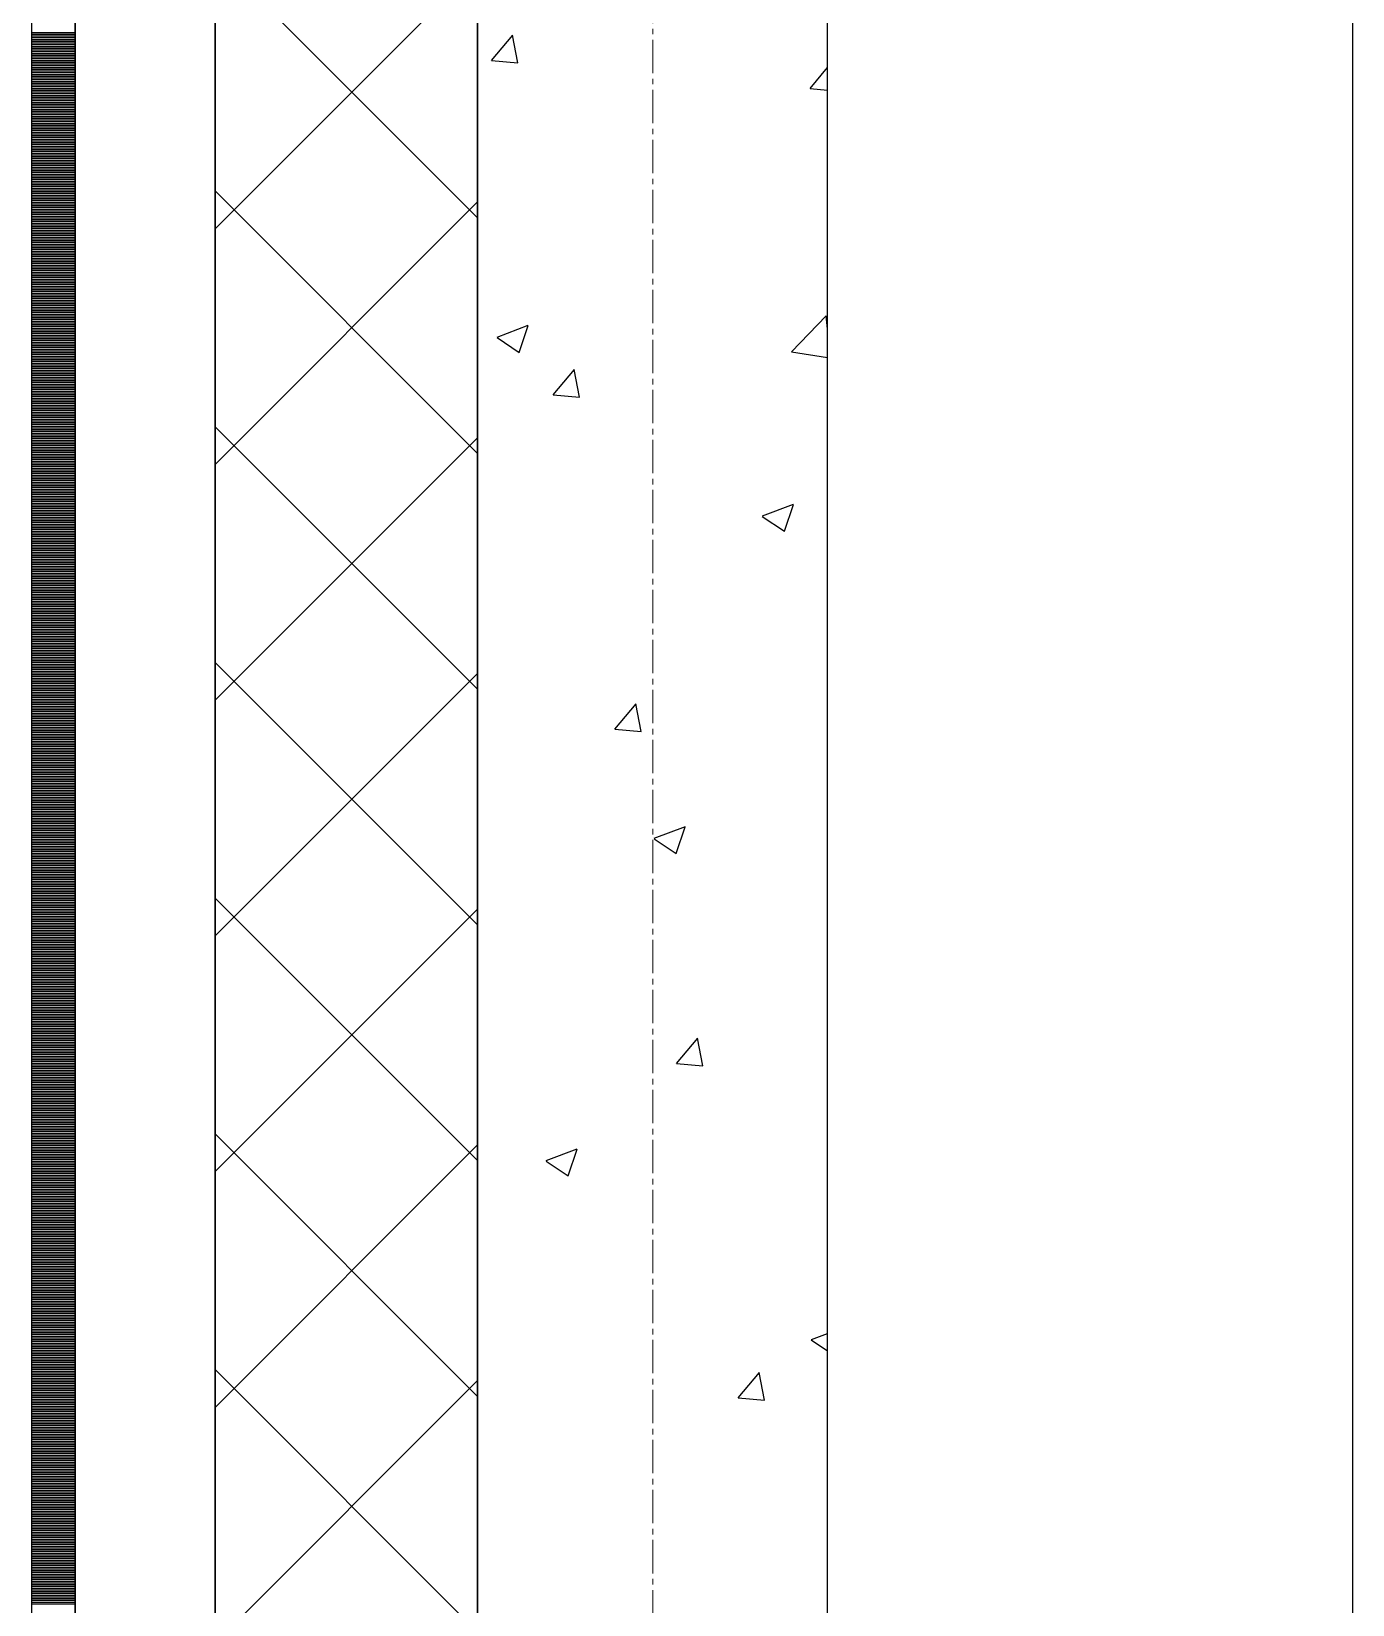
# Model space of a CAD drawing. Header units: millimetres. Extents: x -231292 to 573618, y -153144 to 564035.
# Drawn here: x 8548 to 9303, y 249659 to 250558 of the extents above; entities that cross this region are included whole.
import ezdxf

# ---------------------------------------------------------------- set-up
doc = ezdxf.new("R2010")
doc.units = ezdxf.units.MM
doc.linetypes.add('CENTER2', pattern=[28.575, 19.05, -3.175, 3.175, -3.175])
doc.layers.get('0').update_dxf_attribs({"color": 250})
for name, color, linetype, lineweight in [('АР_Стены ПЕНОблок', 250, 'Continuous', 20), ('АР_Тонкая', 250, 'Continuous', 5), ('АР_Утеплитель', 250, 'Continuous', 0), ('АР_Штриховка', 250, 'Continuous', 0), ('РД_Оси_100', 250, 'Continuous', 0)]:
    doc.layers.add(name, color=color, linetype=linetype, lineweight=lineweight)
doc.layers.add('КР_Балки-0.5', color=60, linetype='Continuous', lineweight=50, plot=False)

# ---------------------------------------------------------------- blocks, each defined once
blk = doc.blocks.new('оси_рен')
at = {"layer": 'РД_Оси_100', "color": 251, "linetype": 'CENTER2', "true_color": 0x636466}
blk.add_line((1195652.916, 135558.25), (1195652.916, 223268.25), dxfattribs=at)

msp = doc.modelspace()

# ---------------------------------------------------------------- linework, layer by layer
at = {"layer": 'АР_Стены ПЕНОблок', "color": 18, "linetype": 'Continuous', "lineweight": 25, "true_color": 0x000000}
for p, q in [((8803.243, 263866.253), (8803.243, 187666.253)), ((9003.243, 187666.253), (9003.243, 263866.253))]:
    msp.add_line(p, q, dxfattribs=at)
at = {"layer": 'АР_Тонкая', "color": 18, "linetype": 'Continuous', "lineweight": 25, "true_color": 0x000000}
for p, q in [((8548.243, 263866.253), (8548.243, 187666.253)), ((8573.243, 263866.253), (8573.243, 187666.253)), ((8573.243, 187666.253), (8573.243, 263866.253)), ((8653.243, 187666.253), (8653.243, 263866.253))]:
    msp.add_line(p, q, dxfattribs=at)
at = {"layer": 'АР_Утеплитель', "color": 18, "linetype": 'Continuous', "lineweight": 25, "true_color": 0x000000}
for p, q in [((8653.243, 263866.253), (8653.243, 187666.253)), ((8803.243, 187666.253), (8803.243, 263866.253))]:
    msp.add_line(p, q, dxfattribs=at)
at = {"layer": 'АР_Штриховка', "color": 18, "linetype": 'Continuous', "lineweight": 25, "true_color": 0x000000}
for p, q in [((8803.243, 250451.055), (8653.243, 250601.055)), ((8653.243, 250444.768), (8803.243, 250594.768)), ((8548.243, 250557.002), (8573.243, 250557.002)), ((8548.243, 250556.002), (8573.243, 250556.002)), ((8548.243, 250555.002), (8573.243, 250555.002)), ((8548.243, 250554.002), (8573.243, 250554.002)), ((8548.243, 250553.002), (8573.243, 250553.002)), ((8548.243, 250552.002), (8573.243, 250552.002)), ((8811.077, 250540.873), (8823.322, 250555.466)), ((8826.156, 250539.515), (8823.219, 250555.437)), ((8548.243, 250551.002), (8573.243, 250551.002)), ((8548.243, 250550.002), (8573.243, 250550.002)), ((8548.243, 250549.002), (8573.243, 250549.002)), ((8548.243, 250548.002), (8573.243, 250548.002)), ((8548.243, 250547.002), (8573.243, 250547.002)), ((8548.243, 250546.002), (8573.243, 250546.002)), ((8548.243, 250545.002), (8573.243, 250545.002)), ((8548.243, 250544.002), (8573.243, 250544.002)), ((8548.243, 250543.002), (8573.243, 250543.002)), ((8548.243, 250542.002), (8573.243, 250542.002)), ((8548.243, 250541.002), (8573.243, 250541.002)), ((8548.243, 250540.002), (8573.243, 250540.002)), ((8548.243, 250539.002), (8573.243, 250539.002)), ((8548.243, 250538.002), (8573.243, 250538.002)), ((8548.243, 250537.002), (8573.243, 250537.002)), ((8548.243, 250536.002), (8573.243, 250536.002)), ((8548.243, 250535.002), (8573.243, 250535.002)), ((8548.243, 250534.002), (8573.243, 250534.002)), ((8811.076, 250540.863), (8826.258, 250539.534)), ((8993.262, 250524.934), (9003.243, 250536.829)), ((8548.243, 250533.002), (8573.243, 250533.002)), ((8548.243, 250532.002), (8573.243, 250532.002)), ((8548.243, 250531.002), (8573.243, 250531.002)), ((8548.243, 250530.002), (8573.243, 250530.002)), ((8548.243, 250529.002), (8573.243, 250529.002)), ((8548.243, 250528.002), (8573.243, 250528.002)), ((8548.243, 250527.002), (8573.243, 250527.002)), ((8548.243, 250526.002), (8573.243, 250526.002)), ((8548.243, 250525.002), (8573.243, 250525.002)), ((8993.261, 250524.923), (9003.243, 250524.05)), ((8548.243, 250524.002), (8573.243, 250524.002)), ((8548.243, 250523.002), (8573.243, 250523.002)), ((8548.243, 250522.002), (8573.243, 250522.002)), ((8548.243, 250521.002), (8573.243, 250521.002)), ((8548.243, 250520.002), (8573.243, 250520.002)), ((8548.243, 250519.002), (8573.243, 250519.002)), ((8548.243, 250518.002), (8573.243, 250518.002)), ((8548.243, 250517.002), (8573.243, 250517.002)), ((8548.243, 250516.002), (8573.243, 250516.002)), ((8548.243, 250515.002), (8573.243, 250515.002)), ((8548.243, 250514.002), (8573.243, 250514.002)), ((8548.243, 250513.002), (8573.243, 250513.002)), ((8548.243, 250512.002), (8573.243, 250512.002)), ((8548.243, 250511.002), (8573.243, 250511.002)), ((8548.243, 250510.002), (8573.243, 250510.002)), ((8548.243, 250509.002), (8573.243, 250509.002)), ((8548.243, 250508.002), (8573.243, 250508.002)), ((8548.243, 250507.002), (8573.243, 250507.002)), ((8548.243, 250506.002), (8573.243, 250506.002)), ((8548.243, 250505.002), (8573.243, 250505.002)), ((8548.243, 250504.002), (8573.243, 250504.002)), ((8548.243, 250503.002), (8573.243, 250503.002)), ((8548.243, 250502.002), (8573.243, 250502.002)), ((8548.243, 250501.002), (8573.243, 250501.002)), ((8548.243, 250500.002), (8573.243, 250500.002)), ((8548.243, 250499.002), (8573.243, 250499.002)), ((8548.243, 250498.002), (8573.243, 250498.002)), ((8548.243, 250497.002), (8573.243, 250497.002)), ((8548.243, 250496.002), (8573.243, 250496.002)), ((8548.243, 250495.002), (8573.243, 250495.002)), ((8548.243, 250494.002), (8573.243, 250494.002)), ((8548.243, 250493.002), (8573.243, 250493.002)), ((8548.243, 250492.002), (8573.243, 250492.002)), ((8548.243, 250491.002), (8573.243, 250491.002)), ((8548.243, 250490.002), (8573.243, 250490.002)), ((8548.243, 250489.002), (8573.243, 250489.002)), ((8548.243, 250488.002), (8573.243, 250488.002)), ((8548.243, 250487.002), (8573.243, 250487.002)), ((8548.243, 250486.002), (8573.243, 250486.002)), ((8548.243, 250485.002), (8573.243, 250485.002)), ((8548.243, 250484.002), (8573.243, 250484.002)), ((8548.243, 250483.002), (8573.243, 250483.002)), ((8548.243, 250482.002), (8573.243, 250482.002)), ((8548.243, 250481.002), (8573.243, 250481.002)), ((8548.243, 250480.002), (8573.243, 250480.002)), ((8548.243, 250479.002), (8573.243, 250479.002)), ((8548.243, 250478.002), (8573.243, 250478.002)), ((8548.243, 250477.002), (8573.243, 250477.002)), ((8548.243, 250476.002), (8573.243, 250476.002)), ((8548.243, 250475.002), (8573.243, 250475.002)), ((8548.243, 250474.002), (8573.243, 250474.002)), ((8548.243, 250473.002), (8573.243, 250473.002)), ((8548.243, 250472.002), (8573.243, 250472.002)), ((8548.243, 250471.002), (8573.243, 250471.002)), ((8548.243, 250470.002), (8573.243, 250470.002)), ((8548.243, 250469.002), (8573.243, 250469.002)), ((8548.243, 250468.002), (8573.243, 250468.002)), ((8548.243, 250467.002), (8573.243, 250467.002)), ((8548.243, 250466.002), (8573.243, 250466.002)), ((8548.243, 250465.002), (8573.243, 250465.002)), ((8548.243, 250464.002), (8573.243, 250464.002)), ((8548.243, 250463.002), (8573.243, 250463.002)), ((8548.243, 250462.002), (8573.243, 250462.002)), ((8803.243, 250316.351), (8653.243, 250466.351)), ((8548.243, 250461.002), (8573.243, 250461.002)), ((8548.243, 250460.002), (8573.243, 250460.002)), ((8548.243, 250459.002), (8573.243, 250459.002)), ((8548.243, 250458.002), (8573.243, 250458.002)), ((8548.243, 250457.002), (8573.243, 250457.002)), ((8548.243, 250456.002), (8573.243, 250456.002)), ((8548.243, 250455.002), (8573.243, 250455.002)), ((8548.243, 250454.002), (8573.243, 250454.002)), ((8548.243, 250453.002), (8573.243, 250453.002)), ((8653.243, 250310.064), (8803.243, 250460.064)), ((8548.243, 250452.002), (8573.243, 250452.002)), ((8548.243, 250451.002), (8573.243, 250451.002)), ((8548.243, 250450.002), (8573.243, 250450.002)), ((8548.243, 250449.002), (8573.243, 250449.002)), ((8548.243, 250448.002), (8573.243, 250448.002)), ((8548.243, 250447.002), (8573.243, 250447.002)), ((8548.243, 250446.002), (8573.243, 250446.002)), ((8548.243, 250445.002), (8573.243, 250445.002)), ((8548.243, 250444.002), (8573.243, 250444.002)), ((8548.243, 250443.002), (8573.243, 250443.002)), ((8548.243, 250442.002), (8573.243, 250442.002)), ((8548.243, 250441.002), (8573.243, 250441.002)), ((8548.243, 250440.002), (8573.243, 250440.002)), ((8548.243, 250439.002), (8573.243, 250439.002)), ((8548.243, 250438.002), (8573.243, 250438.002)), ((8548.243, 250437.002), (8573.243, 250437.002)), ((8548.243, 250436.002), (8573.243, 250436.002)), ((8548.243, 250435.002), (8573.243, 250435.002)), ((8548.243, 250434.002), (8573.243, 250434.002)), ((8548.243, 250433.002), (8573.243, 250433.002)), ((8548.243, 250432.002), (8573.243, 250432.002)), ((8548.243, 250431.002), (8573.243, 250431.002)), ((8548.243, 250430.002), (8573.243, 250430.002)), ((8548.243, 250429.002), (8573.243, 250429.002)), ((8548.243, 250428.002), (8573.243, 250428.002)), ((8548.243, 250427.002), (8573.243, 250427.002)), ((8548.243, 250426.002), (8573.243, 250426.002)), ((8548.243, 250425.002), (8573.243, 250425.002)), ((8548.243, 250424.002), (8573.243, 250424.002)), ((8548.243, 250423.002), (8573.243, 250423.002)), ((8548.243, 250422.002), (8573.243, 250422.002)), ((8548.243, 250421.002), (8573.243, 250421.002)), ((8548.243, 250420.002), (8573.243, 250420.002)), ((8548.243, 250419.002), (8573.243, 250419.002)), ((8548.243, 250418.002), (8573.243, 250418.002)), ((8548.243, 250417.002), (8573.243, 250417.002)), ((8548.243, 250416.002), (8573.243, 250416.002)), ((8548.243, 250415.002), (8573.243, 250415.002)), ((8548.243, 250414.002), (8573.243, 250414.002)), ((8548.243, 250413.002), (8573.243, 250413.002)), ((8548.243, 250412.002), (8573.243, 250412.002)), ((8548.243, 250411.002), (8573.243, 250411.002)), ((8548.243, 250410.002), (8573.243, 250410.002)), ((8548.243, 250409.002), (8573.243, 250409.002)), ((8548.243, 250408.002), (8573.243, 250408.002)), ((8548.243, 250407.002), (8573.243, 250407.002)), ((8548.243, 250406.002), (8573.243, 250406.002)), ((8548.243, 250405.002), (8573.243, 250405.002)), ((8548.243, 250404.002), (8573.243, 250404.002)), ((8548.243, 250403.002), (8573.243, 250403.002)), ((8548.243, 250402.002), (8573.243, 250402.002)), ((8548.243, 250401.002), (8573.243, 250401.002)), ((8548.243, 250400.002), (8573.243, 250400.002)), ((8548.243, 250399.002), (8573.243, 250399.002)), ((8548.243, 250398.002), (8573.243, 250398.002)), ((8548.243, 250397.002), (8573.243, 250397.002)), ((8548.243, 250396.002), (8573.243, 250396.002)), ((8548.243, 250395.002), (8573.243, 250395.002)), ((8548.243, 250394.002), (8573.243, 250394.002)), ((8548.243, 250393.002), (8573.243, 250393.002)), ((8548.243, 250392.002), (8573.243, 250392.002)), ((8548.243, 250391.002), (8573.243, 250391.002)), ((8548.243, 250390.002), (8573.243, 250390.002)), ((8982.597, 250374.401), (9002.381, 250395.02)), ((9003.243, 250387.537), (9002.373, 250395.019)), ((8548.243, 250389.002), (8573.243, 250389.002)), ((8548.243, 250388.002), (8573.243, 250388.002)), ((8548.243, 250387.002), (8573.243, 250387.002)), ((8548.243, 250386.002), (8573.243, 250386.002)), ((8548.243, 250385.002), (8573.243, 250385.002)), ((8548.243, 250384.002), (8573.243, 250384.002)), ((8548.243, 250383.002), (8573.243, 250383.002)), ((8548.243, 250382.002), (8573.243, 250382.002)), ((8548.243, 250381.002), (8573.243, 250381.002)), ((8814.305, 250382.661), (8826.939, 250374.139)), ((8814.403, 250382.878), (8832.188, 250389.705)), ((8826.95, 250374.136), (8832.1, 250389.485)), ((8548.243, 250380.002), (8573.243, 250380.002)), ((8548.243, 250379.002), (8573.243, 250379.002)), ((8548.243, 250378.002), (8573.243, 250378.002)), ((8548.243, 250377.002), (8573.243, 250377.002)), ((8548.243, 250376.002), (8573.243, 250376.002)), ((8548.243, 250375.002), (8573.243, 250375.002)), ((8548.243, 250374.002), (8573.243, 250374.002)), ((8548.243, 250373.002), (8573.243, 250373.002)), ((8548.243, 250372.002), (8573.243, 250372.002)), ((8982.591, 250374.413), (9003.243, 250371.21)), ((8548.243, 250371.002), (8573.243, 250371.002)), ((8548.243, 250370.002), (8573.243, 250370.002)), ((8548.243, 250369.002), (8573.243, 250369.002)), ((8548.243, 250368.002), (8573.243, 250368.002)), ((8548.243, 250367.002), (8573.243, 250367.002)), ((8548.243, 250366.002), (8573.243, 250366.002)), ((8548.243, 250365.002), (8573.243, 250365.002)), ((8548.243, 250364.002), (8573.243, 250364.002)), ((8846.32, 250349.816), (8858.566, 250364.409)), ((8861.398, 250348.458), (8858.462, 250364.38)), ((8548.243, 250363.002), (8573.243, 250363.002)), ((8548.243, 250362.002), (8573.243, 250362.002)), ((8548.243, 250361.002), (8573.243, 250361.002)), ((8548.243, 250360.002), (8573.243, 250360.002)), ((8548.243, 250359.002), (8573.243, 250359.002)), ((8548.243, 250358.002), (8573.243, 250358.002)), ((8548.243, 250357.002), (8573.243, 250357.002)), ((8548.243, 250356.002), (8573.243, 250356.002)), ((8548.243, 250355.002), (8573.243, 250355.002)), ((8548.243, 250354.002), (8573.243, 250354.002)), ((8548.243, 250353.002), (8573.243, 250353.002)), ((8548.243, 250352.002), (8573.243, 250352.002)), ((8548.243, 250351.002), (8573.243, 250351.002)), ((8548.243, 250350.002), (8573.243, 250350.002)), ((8548.243, 250349.002), (8573.243, 250349.002)), ((8548.243, 250348.002), (8573.243, 250348.002)), ((8548.243, 250347.002), (8573.243, 250347.002)), ((8548.243, 250346.002), (8573.243, 250346.002)), ((8846.32, 250349.806), (8861.502, 250348.477)), ((8548.243, 250345.002), (8573.243, 250345.002)), ((8548.243, 250344.002), (8573.243, 250344.002)), ((8548.243, 250343.002), (8573.243, 250343.002)), ((8548.243, 250342.002), (8573.243, 250342.002)), ((8548.243, 250341.002), (8573.243, 250341.002)), ((8548.243, 250340.002), (8573.243, 250340.002)), ((8548.243, 250339.002), (8573.243, 250339.002)), ((8548.243, 250338.002), (8573.243, 250338.002)), ((8548.243, 250337.002), (8573.243, 250337.002)), ((8548.243, 250336.002), (8573.243, 250336.002)), ((8548.243, 250335.002), (8573.243, 250335.002)), ((8548.243, 250334.002), (8573.243, 250334.002)), ((8548.243, 250333.002), (8573.243, 250333.002)), ((8548.243, 250332.002), (8573.243, 250332.002)), ((8548.243, 250331.002), (8573.243, 250331.002)), ((8548.243, 250330.002), (8573.243, 250330.002)), ((8548.243, 250329.002), (8573.243, 250329.002)), ((8548.243, 250328.002), (8573.243, 250328.002)), ((8803.243, 250181.647), (8653.243, 250331.647)), ((8548.243, 250327.002), (8573.243, 250327.002)), ((8548.243, 250326.002), (8573.243, 250326.002)), ((8548.243, 250325.002), (8573.243, 250325.002)), ((8548.243, 250324.002), (8573.243, 250324.002)), ((8548.243, 250323.002), (8573.243, 250323.002)), ((8548.243, 250322.002), (8573.243, 250322.002)), ((8548.243, 250321.002), (8573.243, 250321.002)), ((8548.243, 250320.002), (8573.243, 250320.002)), ((8548.243, 250319.002), (8573.243, 250319.002)), ((8653.243, 250175.36), (8803.243, 250325.36)), ((8548.243, 250318.002), (8573.243, 250318.002)), ((8548.243, 250317.002), (8573.243, 250317.002)), ((8548.243, 250316.002), (8573.243, 250316.002)), ((8548.243, 250315.002), (8573.243, 250315.002)), ((8548.243, 250314.002), (8573.243, 250314.002)), ((8548.243, 250313.002), (8573.243, 250313.002)), ((8548.243, 250312.002), (8573.243, 250312.002)), ((8548.243, 250311.002), (8573.243, 250311.002)), ((8548.243, 250310.002), (8573.243, 250310.002)), ((8548.243, 250309.002), (8573.243, 250309.002)), ((8548.243, 250308.002), (8573.243, 250308.002)), ((8548.243, 250307.002), (8573.243, 250307.002)), ((8548.243, 250306.002), (8573.243, 250306.002)), ((8548.243, 250305.002), (8573.243, 250305.002)), ((8548.243, 250304.002), (8573.243, 250304.002)), ((8548.243, 250303.002), (8573.243, 250303.002)), ((8548.243, 250302.002), (8573.243, 250302.002)), ((8548.243, 250301.002), (8573.243, 250301.002)), ((8548.243, 250300.002), (8573.243, 250300.002)), ((8548.243, 250299.002), (8573.243, 250299.002)), ((8548.243, 250298.002), (8573.243, 250298.002)), ((8548.243, 250297.002), (8573.243, 250297.002)), ((8548.243, 250296.002), (8573.243, 250296.002)), ((8548.243, 250295.002), (8573.243, 250295.002)), ((8548.243, 250294.002), (8573.243, 250294.002)), ((8548.243, 250293.002), (8573.243, 250293.002)), ((8548.243, 250292.002), (8573.243, 250292.002)), ((8548.243, 250291.002), (8573.243, 250291.002)), ((8548.243, 250290.002), (8573.243, 250290.002)), ((8548.243, 250289.002), (8573.243, 250289.002)), ((8548.243, 250288.002), (8573.243, 250288.002)), ((8548.243, 250287.002), (8573.243, 250287.002)), ((8548.243, 250286.002), (8573.243, 250286.002)), ((8548.243, 250285.002), (8573.243, 250285.002)), ((8548.243, 250284.002), (8573.243, 250284.002)), ((8548.243, 250283.002), (8573.243, 250283.002)), ((8966.018, 250280.613), (8983.802, 250287.44)), ((8978.565, 250271.87), (8983.715, 250287.219)), ((8548.243, 250282.002), (8573.243, 250282.002)), ((8548.243, 250281.002), (8573.243, 250281.002)), ((8548.243, 250280.002), (8573.243, 250280.002)), ((8548.243, 250279.002), (8573.243, 250279.002)), ((8548.243, 250278.002), (8573.243, 250278.002)), ((8548.243, 250277.002), (8573.243, 250277.002)), ((8548.243, 250276.002), (8573.243, 250276.002)), ((8548.243, 250275.002), (8573.243, 250275.002)), ((8548.243, 250274.002), (8573.243, 250274.002)), ((8965.919, 250280.395), (8978.554, 250271.873)), ((8548.243, 250273.002), (8573.243, 250273.002)), ((8548.243, 250272.002), (8573.243, 250272.002)), ((8548.243, 250271.002), (8573.243, 250271.002)), ((8548.243, 250270.002), (8573.243, 250270.002)), ((8548.243, 250269.002), (8573.243, 250269.002)), ((8548.243, 250268.002), (8573.243, 250268.002)), ((8548.243, 250267.002), (8573.243, 250267.002)), ((8548.243, 250266.002), (8573.243, 250266.002)), ((8548.243, 250265.002), (8573.243, 250265.002)), ((8548.243, 250264.002), (8573.243, 250264.002)), ((8548.243, 250263.002), (8573.243, 250263.002)), ((8548.243, 250262.002), (8573.243, 250262.002)), ((8548.243, 250261.002), (8573.243, 250261.002)), ((8548.243, 250260.002), (8573.243, 250260.002)), ((8548.243, 250259.002), (8573.243, 250259.002)), ((8548.243, 250258.002), (8573.243, 250258.002)), ((8548.243, 250257.002), (8573.243, 250257.002)), ((8548.243, 250256.002), (8573.243, 250256.002)), ((8548.243, 250255.002), (8573.243, 250255.002)), ((8548.243, 250254.002), (8573.243, 250254.002)), ((8548.243, 250253.002), (8573.243, 250253.002)), ((8548.243, 250252.002), (8573.243, 250252.002)), ((8548.243, 250251.002), (8573.243, 250251.002)), ((8548.243, 250250.002), (8573.243, 250250.002)), ((8548.243, 250249.002), (8573.243, 250249.002)), ((8548.243, 250248.002), (8573.243, 250248.002)), ((8548.243, 250247.002), (8573.243, 250247.002)), ((8548.243, 250246.002), (8573.243, 250246.002)), ((8548.243, 250245.002), (8573.243, 250245.002)), ((8548.243, 250244.002), (8573.243, 250244.002)), ((8548.243, 250243.002), (8573.243, 250243.002)), ((8548.243, 250242.002), (8573.243, 250242.002)), ((8548.243, 250241.002), (8573.243, 250241.002)), ((8548.243, 250240.002), (8573.243, 250240.002)), ((8548.243, 250239.002), (8573.243, 250239.002)), ((8548.243, 250238.002), (8573.243, 250238.002)), ((8548.243, 250237.002), (8573.243, 250237.002)), ((8548.243, 250236.002), (8573.243, 250236.002)), ((8548.243, 250235.002), (8573.243, 250235.002)), ((8548.243, 250234.002), (8573.243, 250234.002)), ((8548.243, 250233.002), (8573.243, 250233.002)), ((8548.243, 250232.002), (8573.243, 250232.002)), ((8548.243, 250231.002), (8573.243, 250231.002)), ((8548.243, 250230.002), (8573.243, 250230.002)), ((8548.243, 250229.002), (8573.243, 250229.002)), ((8548.243, 250228.002), (8573.243, 250228.002)), ((8548.243, 250227.002), (8573.243, 250227.002)), ((8548.243, 250226.002), (8573.243, 250226.002)), ((8548.243, 250225.002), (8573.243, 250225.002)), ((8548.243, 250224.002), (8573.243, 250224.002)), ((8548.243, 250223.002), (8573.243, 250223.002)), ((8548.243, 250222.002), (8573.243, 250222.002)), ((8548.243, 250221.002), (8573.243, 250221.002)), ((8548.243, 250220.002), (8573.243, 250220.002)), ((8548.243, 250219.002), (8573.243, 250219.002)), ((8548.243, 250218.002), (8573.243, 250218.002)), ((8548.243, 250217.002), (8573.243, 250217.002)), ((8548.243, 250216.002), (8573.243, 250216.002)), ((8548.243, 250215.002), (8573.243, 250215.002)), ((8548.243, 250214.002), (8573.243, 250214.002)), ((8548.243, 250213.002), (8573.243, 250213.002)), ((8548.243, 250212.002), (8573.243, 250212.002)), ((8548.243, 250211.002), (8573.243, 250211.002)), ((8548.243, 250210.002), (8573.243, 250210.002)), ((8548.243, 250209.002), (8573.243, 250209.002)), ((8548.243, 250208.002), (8573.243, 250208.002)), ((8548.243, 250207.002), (8573.243, 250207.002)), ((8548.243, 250206.002), (8573.243, 250206.002)), ((8548.243, 250205.002), (8573.243, 250205.002)), ((8548.243, 250204.002), (8573.243, 250204.002)), ((8548.243, 250203.002), (8573.243, 250203.002)), ((8548.243, 250202.002), (8573.243, 250202.002)), ((8548.243, 250201.002), (8573.243, 250201.002)), ((8548.243, 250200.002), (8573.243, 250200.002)), ((8548.243, 250199.002), (8573.243, 250199.002)), ((8548.243, 250198.002), (8573.243, 250198.002)), ((8548.243, 250197.002), (8573.243, 250197.002)), ((8548.243, 250196.002), (8573.243, 250196.002)), ((8548.243, 250195.002), (8573.243, 250195.002)), ((8548.243, 250194.002), (8573.243, 250194.002)), ((8548.243, 250193.002), (8573.243, 250193.002)), ((8803.243, 250046.943), (8653.243, 250196.943)), ((8548.243, 250192.002), (8573.243, 250192.002)), ((8548.243, 250191.002), (8573.243, 250191.002)), ((8548.243, 250190.002), (8573.243, 250190.002)), ((8548.243, 250189.002), (8573.243, 250189.002)), ((8548.243, 250188.002), (8573.243, 250188.002)), ((8548.243, 250187.002), (8573.243, 250187.002)), ((8548.243, 250186.002), (8573.243, 250186.002)), ((8548.243, 250185.002), (8573.243, 250185.002)), ((8548.243, 250184.002), (8573.243, 250184.002)), ((8653.243, 250040.656), (8803.243, 250190.656)), ((8548.243, 250183.002), (8573.243, 250183.002)), ((8548.243, 250182.002), (8573.243, 250182.002)), ((8548.243, 250181.002), (8573.243, 250181.002)), ((8548.243, 250180.002), (8573.243, 250180.002)), ((8548.243, 250179.002), (8573.243, 250179.002)), ((8548.243, 250178.002), (8573.243, 250178.002)), ((8548.243, 250177.002), (8573.243, 250177.002)), ((8548.243, 250176.002), (8573.243, 250176.002)), ((8548.243, 250175.002), (8573.243, 250175.002)), ((8548.243, 250174.002), (8573.243, 250174.002)), ((8548.243, 250173.002), (8573.243, 250173.002)), ((8548.243, 250172.002), (8573.243, 250172.002)), ((8548.243, 250171.002), (8573.243, 250171.002)), ((8548.243, 250170.002), (8573.243, 250170.002)), ((8548.243, 250169.002), (8573.243, 250169.002)), ((8548.243, 250168.002), (8573.243, 250168.002)), ((8548.243, 250167.002), (8573.243, 250167.002)), ((8548.243, 250166.002), (8573.243, 250166.002)), ((8881.564, 250158.759), (8893.809, 250173.352)), ((8896.641, 250157.401), (8893.704, 250173.323)), ((8548.243, 250165.002), (8573.243, 250165.002)), ((8548.243, 250164.002), (8573.243, 250164.002)), ((8548.243, 250163.002), (8573.243, 250163.002)), ((8548.243, 250162.002), (8573.243, 250162.002)), ((8548.243, 250161.002), (8573.243, 250161.002)), ((8548.243, 250160.002), (8573.243, 250160.002)), ((8548.243, 250159.002), (8573.243, 250159.002)), ((8548.243, 250158.002), (8573.243, 250158.002)), ((8548.243, 250157.002), (8573.243, 250157.002)), ((8881.563, 250158.749), (8896.745, 250157.421)), ((8548.243, 250156.002), (8573.243, 250156.002)), ((8548.243, 250155.002), (8573.243, 250155.002)), ((8548.243, 250154.002), (8573.243, 250154.002)), ((8548.243, 250153.002), (8573.243, 250153.002)), ((8548.243, 250152.002), (8573.243, 250152.002)), ((8548.243, 250151.002), (8573.243, 250151.002)), ((8548.243, 250150.002), (8573.243, 250150.002)), ((8548.243, 250149.002), (8573.243, 250149.002)), ((8548.243, 250148.002), (8573.243, 250148.002)), ((8548.243, 250147.002), (8573.243, 250147.002)), ((8548.243, 250146.002), (8573.243, 250146.002)), ((8548.243, 250145.002), (8573.243, 250145.002)), ((8548.243, 250144.002), (8573.243, 250144.002)), ((8548.243, 250143.002), (8573.243, 250143.002)), ((8548.243, 250142.002), (8573.243, 250142.002)), ((8548.243, 250141.002), (8573.243, 250141.002)), ((8548.243, 250140.002), (8573.243, 250140.002)), ((8548.243, 250139.002), (8573.243, 250139.002)), ((8548.243, 250138.002), (8573.243, 250138.002)), ((8548.243, 250137.002), (8573.243, 250137.002)), ((8548.243, 250136.002), (8573.243, 250136.002)), ((8548.243, 250135.002), (8573.243, 250135.002)), ((8548.243, 250134.002), (8573.243, 250134.002)), ((8548.243, 250133.002), (8573.243, 250133.002)), ((8548.243, 250132.002), (8573.243, 250132.002)), ((8548.243, 250131.002), (8573.243, 250131.002)), ((8548.243, 250130.002), (8573.243, 250130.002)), ((8548.243, 250129.002), (8573.243, 250129.002)), ((8548.243, 250128.002), (8573.243, 250128.002)), ((8548.243, 250127.002), (8573.243, 250127.002)), ((8548.243, 250126.002), (8573.243, 250126.002)), ((8548.243, 250125.002), (8573.243, 250125.002)), ((8548.243, 250124.002), (8573.243, 250124.002)), ((8548.243, 250123.002), (8573.243, 250123.002)), ((8548.243, 250122.002), (8573.243, 250122.002)), ((8548.243, 250121.002), (8573.243, 250121.002)), ((8548.243, 250120.002), (8573.243, 250120.002)), ((8548.243, 250119.002), (8573.243, 250119.002)), ((8548.243, 250118.002), (8573.243, 250118.002)), ((8548.243, 250117.002), (8573.243, 250117.002)), ((8548.243, 250116.002), (8573.243, 250116.002)), ((8548.243, 250115.002), (8573.243, 250115.002)), ((8548.243, 250114.002), (8573.243, 250114.002)), ((8548.243, 250113.002), (8573.243, 250113.002)), ((8548.243, 250112.002), (8573.243, 250112.002)), ((8548.243, 250111.002), (8573.243, 250111.002)), ((8548.243, 250110.002), (8573.243, 250110.002)), ((8548.243, 250109.002), (8573.243, 250109.002)), ((8548.243, 250108.002), (8573.243, 250108.002)), ((8548.243, 250107.002), (8573.243, 250107.002)), ((8548.243, 250106.002), (8573.243, 250106.002)), ((8548.243, 250105.002), (8573.243, 250105.002)), ((8548.243, 250104.002), (8573.243, 250104.002)), ((8548.243, 250103.002), (8573.243, 250103.002)), ((8904.216, 250096.425), (8922, 250103.252)), ((8916.763, 250087.682), (8921.913, 250103.031)), ((8548.243, 250102.002), (8573.243, 250102.002)), ((8548.243, 250101.002), (8573.243, 250101.002)), ((8548.243, 250100.002), (8573.243, 250100.002)), ((8548.243, 250099.002), (8573.243, 250099.002)), ((8548.243, 250098.002), (8573.243, 250098.002)), ((8548.243, 250097.002), (8573.243, 250097.002)), ((8548.243, 250096.002), (8573.243, 250096.002)), ((8548.243, 250095.002), (8573.243, 250095.002)), ((8548.243, 250094.002), (8573.243, 250094.002)), ((8904.117, 250096.208), (8916.752, 250087.685)), ((8548.243, 250093.002), (8573.243, 250093.002)), ((8548.243, 250092.002), (8573.243, 250092.002)), ((8548.243, 250091.002), (8573.243, 250091.002)), ((8548.243, 250090.002), (8573.243, 250090.002)), ((8548.243, 250089.002), (8573.243, 250089.002)), ((8548.243, 250088.002), (8573.243, 250088.002)), ((8548.243, 250087.002), (8573.243, 250087.002)), ((8548.243, 250086.002), (8573.243, 250086.002)), ((8548.243, 250085.002), (8573.243, 250085.002)), ((8548.243, 250084.002), (8573.243, 250084.002)), ((8548.243, 250083.002), (8573.243, 250083.002)), ((8548.243, 250082.002), (8573.243, 250082.002)), ((8548.243, 250081.002), (8573.243, 250081.002)), ((8548.243, 250080.002), (8573.243, 250080.002)), ((8548.243, 250079.002), (8573.243, 250079.002)), ((8548.243, 250078.002), (8573.243, 250078.002)), ((8548.243, 250077.002), (8573.243, 250077.002)), ((8548.243, 250076.002), (8573.243, 250076.002)), ((8548.243, 250075.002), (8573.243, 250075.002)), ((8548.243, 250074.002), (8573.243, 250074.002)), ((8548.243, 250073.002), (8573.243, 250073.002)), ((8548.243, 250072.002), (8573.243, 250072.002)), ((8548.243, 250071.002), (8573.243, 250071.002)), ((8548.243, 250070.002), (8573.243, 250070.002)), ((8548.243, 250069.002), (8573.243, 250069.002)), ((8548.243, 250068.002), (8573.243, 250068.002)), ((8548.243, 250067.002), (8573.243, 250067.002)), ((8548.243, 250066.002), (8573.243, 250066.002)), ((8548.243, 250065.002), (8573.243, 250065.002)), ((8548.243, 250064.002), (8573.243, 250064.002)), ((8548.243, 250063.002), (8573.243, 250063.002)), ((8548.243, 250062.002), (8573.243, 250062.002)), ((8548.243, 250061.002), (8573.243, 250061.002)), ((8548.243, 250060.002), (8573.243, 250060.002)), ((8548.243, 250059.002), (8573.243, 250059.002)), ((8548.243, 250058.002), (8573.243, 250058.002)), ((8803.243, 249912.239), (8653.243, 250062.239)), ((8548.243, 250057.002), (8573.243, 250057.002)), ((8548.243, 250056.002), (8573.243, 250056.002)), ((8548.243, 250055.002), (8573.243, 250055.002)), ((8548.243, 250054.002), (8573.243, 250054.002)), ((8548.243, 250053.002), (8573.243, 250053.002)), ((8548.243, 250052.002), (8573.243, 250052.002)), ((8548.243, 250051.002), (8573.243, 250051.002)), ((8548.243, 250050.002), (8573.243, 250050.002)), ((8548.243, 250049.002), (8573.243, 250049.002)), ((8653.243, 249905.952), (8803.243, 250055.952)), ((8548.243, 250048.002), (8573.243, 250048.002)), ((8548.243, 250047.002), (8573.243, 250047.002)), ((8548.243, 250046.002), (8573.243, 250046.002)), ((8548.243, 250045.002), (8573.243, 250045.002)), ((8548.243, 250044.002), (8573.243, 250044.002)), ((8548.243, 250043.002), (8573.243, 250043.002)), ((8548.243, 250042.002), (8573.243, 250042.002)), ((8548.243, 250041.002), (8573.243, 250041.002)), ((8548.243, 250040.002), (8573.243, 250040.002)), ((8548.243, 250039.002), (8573.243, 250039.002)), ((8548.243, 250038.002), (8573.243, 250038.002)), ((8548.243, 250037.002), (8573.243, 250037.002)), ((8548.243, 250036.002), (8573.243, 250036.002)), ((8548.243, 250035.002), (8573.243, 250035.002)), ((8548.243, 250034.002), (8573.243, 250034.002)), ((8548.243, 250033.002), (8573.243, 250033.002)), ((8548.243, 250032.002), (8573.243, 250032.002)), ((8548.243, 250031.002), (8573.243, 250031.002)), ((8548.243, 250030.002), (8573.243, 250030.002)), ((8548.243, 250029.002), (8573.243, 250029.002)), ((8548.243, 250028.002), (8573.243, 250028.002)), ((8548.243, 250027.002), (8573.243, 250027.002)), ((8548.243, 250026.002), (8573.243, 250026.002)), ((8548.243, 250025.002), (8573.243, 250025.002)), ((8548.243, 250024.002), (8573.243, 250024.002)), ((8548.243, 250023.002), (8573.243, 250023.002)), ((8548.243, 250022.002), (8573.243, 250022.002)), ((8548.243, 250021.002), (8573.243, 250021.002)), ((8548.243, 250020.002), (8573.243, 250020.002)), ((8548.243, 250019.002), (8573.243, 250019.002)), ((8548.243, 250018.002), (8573.243, 250018.002)), ((8548.243, 250017.002), (8573.243, 250017.002)), ((8548.243, 250016.002), (8573.243, 250016.002)), ((8548.243, 250015.002), (8573.243, 250015.002)), ((8548.243, 250014.002), (8573.243, 250014.002)), ((8548.243, 250013.002), (8573.243, 250013.002)), ((8548.243, 250012.002), (8573.243, 250012.002)), ((8548.243, 250011.002), (8573.243, 250011.002)), ((8548.243, 250010.002), (8573.243, 250010.002)), ((8548.243, 250009.002), (8573.243, 250009.002)), ((8548.243, 250008.002), (8573.243, 250008.002)), ((8548.243, 250007.002), (8573.243, 250007.002)), ((8548.243, 250006.002), (8573.243, 250006.002)), ((8548.243, 250005.002), (8573.243, 250005.002)), ((8548.243, 250004.002), (8573.243, 250004.002)), ((8548.243, 250003.002), (8573.243, 250003.002)), ((8548.243, 250002.002), (8573.243, 250002.002)), ((8548.243, 250001.002), (8573.243, 250001.002)), ((8548.243, 250000.002), (8573.243, 250000.002)), ((8548.243, 249999.002), (8573.243, 249999.002)), ((8548.243, 249998.002), (8573.243, 249998.002)), ((8548.243, 249997.002), (8573.243, 249997.002)), ((8548.243, 249996.002), (8573.243, 249996.002)), ((8548.243, 249995.002), (8573.243, 249995.002)), ((8548.243, 249994.002), (8573.243, 249994.002)), ((8548.243, 249993.002), (8573.243, 249993.002)), ((8548.243, 249992.002), (8573.243, 249992.002)), ((8548.243, 249991.002), (8573.243, 249991.002)), ((8548.243, 249990.002), (8573.243, 249990.002)), ((8548.243, 249989.002), (8573.243, 249989.002)), ((8548.243, 249988.002), (8573.243, 249988.002)), ((8548.243, 249987.002), (8573.243, 249987.002)), ((8548.243, 249986.002), (8573.243, 249986.002)), ((8548.243, 249985.002), (8573.243, 249985.002)), ((8548.243, 249984.002), (8573.243, 249984.002)), ((8548.243, 249983.002), (8573.243, 249983.002)), ((8548.243, 249982.002), (8573.243, 249982.002)), ((8548.243, 249981.002), (8573.243, 249981.002)), ((8548.243, 249980.002), (8573.243, 249980.002)), ((8548.243, 249979.002), (8573.243, 249979.002)), ((8548.243, 249978.002), (8573.243, 249978.002)), ((8548.243, 249977.002), (8573.243, 249977.002)), ((8916.807, 249967.702), (8929.052, 249982.295)), ((8931.884, 249966.344), (8928.947, 249982.266)), ((8548.243, 249976.002), (8573.243, 249976.002)), ((8548.243, 249975.002), (8573.243, 249975.002)), ((8548.243, 249974.002), (8573.243, 249974.002)), ((8548.243, 249973.002), (8573.243, 249973.002)), ((8548.243, 249972.002), (8573.243, 249972.002)), ((8548.243, 249971.002), (8573.243, 249971.002)), ((8548.243, 249970.002), (8573.243, 249970.002)), ((8548.243, 249969.002), (8573.243, 249969.002)), ((8548.243, 249968.002), (8573.243, 249968.002)), ((8916.806, 249967.692), (8931.988, 249966.364)), ((8548.243, 249967.002), (8573.243, 249967.002)), ((8548.243, 249966.002), (8573.243, 249966.002)), ((8548.243, 249965.002), (8573.243, 249965.002)), ((8548.243, 249964.002), (8573.243, 249964.002)), ((8548.243, 249963.002), (8573.243, 249963.002)), ((8548.243, 249962.002), (8573.243, 249962.002)), ((8548.243, 249961.002), (8573.243, 249961.002)), ((8548.243, 249960.002), (8573.243, 249960.002)), ((8548.243, 249959.002), (8573.243, 249959.002)), ((8548.243, 249958.002), (8573.243, 249958.002)), ((8548.243, 249957.002), (8573.243, 249957.002)), ((8548.243, 249956.002), (8573.243, 249956.002)), ((8548.243, 249955.002), (8573.243, 249955.002)), ((8548.243, 249954.002), (8573.243, 249954.002)), ((8548.243, 249953.002), (8573.243, 249953.002)), ((8548.243, 249952.002), (8573.243, 249952.002)), ((8548.243, 249951.002), (8573.243, 249951.002)), ((8548.243, 249950.002), (8573.243, 249950.002)), ((8548.243, 249949.002), (8573.243, 249949.002)), ((8548.243, 249948.002), (8573.243, 249948.002)), ((8548.243, 249947.002), (8573.243, 249947.002)), ((8548.243, 249946.002), (8573.243, 249946.002)), ((8548.243, 249945.002), (8573.243, 249945.002)), ((8548.243, 249944.002), (8573.243, 249944.002)), ((8548.243, 249943.002), (8573.243, 249943.002)), ((8548.243, 249942.002), (8573.243, 249942.002)), ((8548.243, 249941.002), (8573.243, 249941.002)), ((8548.243, 249940.002), (8573.243, 249940.002)), ((8548.243, 249939.002), (8573.243, 249939.002)), ((8548.243, 249938.002), (8573.243, 249938.002)), ((8548.243, 249937.002), (8573.243, 249937.002)), ((8548.243, 249936.002), (8573.243, 249936.002)), ((8548.243, 249935.002), (8573.243, 249935.002)), ((8548.243, 249934.002), (8573.243, 249934.002)), ((8548.243, 249933.002), (8573.243, 249933.002)), ((8548.243, 249932.002), (8573.243, 249932.002)), ((8548.243, 249931.002), (8573.243, 249931.002)), ((8548.243, 249930.002), (8573.243, 249930.002)), ((8548.243, 249929.002), (8573.243, 249929.002)), ((8548.243, 249928.002), (8573.243, 249928.002)), ((8548.243, 249927.002), (8573.243, 249927.002)), ((8548.243, 249926.002), (8573.243, 249926.002)), ((8548.243, 249925.002), (8573.243, 249925.002)), ((8548.243, 249924.002), (8573.243, 249924.002)), ((8548.243, 249923.002), (8573.243, 249923.002)), ((8803.243, 249777.536), (8653.243, 249927.536)), ((8548.243, 249922.002), (8573.243, 249922.002)), ((8548.243, 249921.002), (8573.243, 249921.002)), ((8548.243, 249920.002), (8573.243, 249920.002)), ((8548.243, 249919.002), (8573.243, 249919.002)), ((8548.243, 249918.002), (8573.243, 249918.002)), ((8548.243, 249917.002), (8573.243, 249917.002)), ((8548.243, 249916.002), (8573.243, 249916.002)), ((8548.243, 249915.002), (8573.243, 249915.002)), ((8548.243, 249914.002), (8573.243, 249914.002)), ((8653.243, 249771.249), (8803.243, 249921.249)), ((8842.414, 249912.237), (8860.198, 249919.063)), ((8854.96, 249903.494), (8860.111, 249918.843)), ((8548.243, 249913.002), (8573.243, 249913.002)), ((8548.243, 249912.002), (8573.243, 249912.002)), ((8548.243, 249911.002), (8573.243, 249911.002)), ((8548.243, 249910.002), (8573.243, 249910.002)), ((8548.243, 249909.002), (8573.243, 249909.002)), ((8548.243, 249908.002), (8573.243, 249908.002)), ((8548.243, 249907.002), (8573.243, 249907.002)), ((8548.243, 249906.002), (8573.243, 249906.002)), ((8548.243, 249905.002), (8573.243, 249905.002)), ((8842.315, 249912.02), (8854.95, 249903.497)), ((8548.243, 249904.002), (8573.243, 249904.002)), ((8548.243, 249903.002), (8573.243, 249903.002)), ((8548.243, 249902.002), (8573.243, 249902.002)), ((8548.243, 249901.002), (8573.243, 249901.002)), ((8548.243, 249900.002), (8573.243, 249900.002)), ((8548.243, 249899.002), (8573.243, 249899.002)), ((8548.243, 249898.002), (8573.243, 249898.002)), ((8548.243, 249897.002), (8573.243, 249897.002)), ((8548.243, 249896.002), (8573.243, 249896.002)), ((8548.243, 249895.002), (8573.243, 249895.002)), ((8548.243, 249894.002), (8573.243, 249894.002)), ((8548.243, 249893.002), (8573.243, 249893.002)), ((8548.243, 249892.002), (8573.243, 249892.002)), ((8548.243, 249891.002), (8573.243, 249891.002)), ((8548.243, 249890.002), (8573.243, 249890.002)), ((8548.243, 249889.002), (8573.243, 249889.002)), ((8548.243, 249888.002), (8573.243, 249888.002)), ((8548.243, 249887.002), (8573.243, 249887.002)), ((8548.243, 249886.002), (8573.243, 249886.002)), ((8548.243, 249885.002), (8573.243, 249885.002)), ((8548.243, 249884.002), (8573.243, 249884.002)), ((8548.243, 249883.002), (8573.243, 249883.002)), ((8548.243, 249882.002), (8573.243, 249882.002)), ((8548.243, 249881.002), (8573.243, 249881.002)), ((8548.243, 249880.002), (8573.243, 249880.002)), ((8548.243, 249879.002), (8573.243, 249879.002)), ((8548.243, 249878.002), (8573.243, 249878.002)), ((8548.243, 249877.002), (8573.243, 249877.002)), ((8548.243, 249876.002), (8573.243, 249876.002)), ((8548.243, 249875.002), (8573.243, 249875.002)), ((8548.243, 249874.002), (8573.243, 249874.002)), ((8548.243, 249873.002), (8573.243, 249873.002)), ((8548.243, 249872.002), (8573.243, 249872.002)), ((8548.243, 249871.002), (8573.243, 249871.002)), ((8548.243, 249870.002), (8573.243, 249870.002)), ((8548.243, 249869.002), (8573.243, 249869.002)), ((8548.243, 249868.002), (8573.243, 249868.002)), ((8548.243, 249867.002), (8573.243, 249867.002)), ((8548.243, 249866.002), (8573.243, 249866.002)), ((8548.243, 249865.002), (8573.243, 249865.002)), ((8548.243, 249864.002), (8573.243, 249864.002)), ((8548.243, 249863.002), (8573.243, 249863.002)), ((8548.243, 249862.002), (8573.243, 249862.002)), ((8548.243, 249861.002), (8573.243, 249861.002)), ((8548.243, 249860.002), (8573.243, 249860.002)), ((8548.243, 249859.002), (8573.243, 249859.002)), ((8548.243, 249858.002), (8573.243, 249858.002)), ((8548.243, 249857.002), (8573.243, 249857.002)), ((8548.243, 249856.002), (8573.243, 249856.002)), ((8548.243, 249855.002), (8573.243, 249855.002)), ((8548.243, 249854.002), (8573.243, 249854.002)), ((8548.243, 249853.002), (8573.243, 249853.002)), ((8548.243, 249852.002), (8573.243, 249852.002)), ((8548.243, 249851.002), (8573.243, 249851.002)), ((8548.243, 249850.002), (8573.243, 249850.002)), ((8548.243, 249849.002), (8573.243, 249849.002)), ((8548.243, 249848.002), (8573.243, 249848.002)), ((8548.243, 249847.002), (8573.243, 249847.002)), ((8548.243, 249846.002), (8573.243, 249846.002)), ((8548.243, 249845.002), (8573.243, 249845.002)), ((8548.243, 249844.002), (8573.243, 249844.002)), ((8548.243, 249843.002), (8573.243, 249843.002)), ((8548.243, 249842.002), (8573.243, 249842.002)), ((8548.243, 249841.002), (8573.243, 249841.002)), ((8548.243, 249840.002), (8573.243, 249840.002)), ((8548.243, 249839.002), (8573.243, 249839.002)), ((8548.243, 249838.002), (8573.243, 249838.002)), ((8548.243, 249837.002), (8573.243, 249837.002)), ((8548.243, 249836.002), (8573.243, 249836.002)), ((8548.243, 249835.002), (8573.243, 249835.002)), ((8548.243, 249834.002), (8573.243, 249834.002)), ((8548.243, 249833.002), (8573.243, 249833.002)), ((8548.243, 249832.002), (8573.243, 249832.002)), ((8548.243, 249831.002), (8573.243, 249831.002)), ((8548.243, 249830.002), (8573.243, 249830.002)), ((8548.243, 249829.002), (8573.243, 249829.002)), ((8548.243, 249828.002), (8573.243, 249828.002)), ((8548.243, 249827.002), (8573.243, 249827.002)), ((8548.243, 249826.002), (8573.243, 249826.002)), ((8548.243, 249825.002), (8573.243, 249825.002)), ((8548.243, 249824.002), (8573.243, 249824.002)), ((8548.243, 249823.002), (8573.243, 249823.002)), ((8548.243, 249822.002), (8573.243, 249822.002)), ((8548.243, 249821.002), (8573.243, 249821.002)), ((8548.243, 249820.002), (8573.243, 249820.002)), ((8548.243, 249819.002), (8573.243, 249819.002)), ((8548.243, 249818.002), (8573.243, 249818.002)), ((8548.243, 249817.002), (8573.243, 249817.002)), ((8548.243, 249816.002), (8573.243, 249816.002)), ((8548.243, 249815.002), (8573.243, 249815.002)), ((8548.243, 249814.002), (8573.243, 249814.002)), ((8548.243, 249813.002), (8573.243, 249813.002)), ((8548.243, 249812.002), (8573.243, 249812.002)), ((8548.243, 249811.002), (8573.243, 249811.002)), ((8548.243, 249810.002), (8573.243, 249810.002)), ((8548.243, 249809.002), (8573.243, 249809.002)), ((8548.243, 249808.002), (8573.243, 249808.002)), ((8548.243, 249807.002), (8573.243, 249807.002)), ((8548.243, 249806.002), (8573.243, 249806.002)), ((8993.93, 249809.754), (9003.243, 249803.472)), ((8994.028, 249809.971), (9003.243, 249813.509)), ((8548.243, 249805.002), (8573.243, 249805.002)), ((8548.243, 249804.002), (8573.243, 249804.002)), ((8548.243, 249803.002), (8573.243, 249803.002)), ((8548.243, 249802.002), (8573.243, 249802.002)), ((8548.243, 249801.002), (8573.243, 249801.002)), ((8548.243, 249800.002), (8573.243, 249800.002)), ((8548.243, 249799.002), (8573.243, 249799.002)), ((8548.243, 249798.002), (8573.243, 249798.002)), ((8548.243, 249797.002), (8573.243, 249797.002)), ((8548.243, 249796.002), (8573.243, 249796.002)), ((8548.243, 249795.002), (8573.243, 249795.002)), ((8548.243, 249794.002), (8573.243, 249794.002)), ((8548.243, 249793.002), (8573.243, 249793.002)), ((8548.243, 249792.002), (8573.243, 249792.002)), ((8548.243, 249791.002), (8573.243, 249791.002)), ((8548.243, 249790.002), (8573.243, 249790.002)), ((8548.243, 249789.002), (8573.243, 249789.002)), ((8548.243, 249788.002), (8573.243, 249788.002)), ((8803.243, 249642.832), (8653.243, 249792.832)), ((8952.051, 249776.645), (8964.296, 249791.239)), ((8967.127, 249775.287), (8964.19, 249791.209)), ((8548.243, 249787.002), (8573.243, 249787.002)), ((8548.243, 249786.002), (8573.243, 249786.002)), ((8548.243, 249785.002), (8573.243, 249785.002)), ((8548.243, 249784.002), (8573.243, 249784.002)), ((8548.243, 249783.002), (8573.243, 249783.002)), ((8548.243, 249782.002), (8573.243, 249782.002)), ((8548.243, 249781.002), (8573.243, 249781.002)), ((8548.243, 249780.002), (8573.243, 249780.002)), ((8548.243, 249779.002), (8573.243, 249779.002)), ((8653.243, 249636.545), (8803.243, 249786.545)), ((8548.243, 249778.002), (8573.243, 249778.002)), ((8548.243, 249777.002), (8573.243, 249777.002)), ((8548.243, 249776.002), (8573.243, 249776.002)), ((8548.243, 249775.002), (8573.243, 249775.002)), ((8548.243, 249774.002), (8573.243, 249774.002)), ((8548.243, 249773.002), (8573.243, 249773.002)), ((8548.243, 249772.002), (8573.243, 249772.002)), ((8548.243, 249771.002), (8573.243, 249771.002)), ((8548.243, 249770.002), (8573.243, 249770.002)), ((8952.05, 249776.635), (8967.232, 249775.307)), ((8548.243, 249769.002), (8573.243, 249769.002)), ((8548.243, 249768.002), (8573.243, 249768.002)), ((8548.243, 249767.002), (8573.243, 249767.002)), ((8548.243, 249766.002), (8573.243, 249766.002)), ((8548.243, 249765.002), (8573.243, 249765.002)), ((8548.243, 249764.002), (8573.243, 249764.002)), ((8548.243, 249763.002), (8573.243, 249763.002)), ((8548.243, 249762.002), (8573.243, 249762.002)), ((8548.243, 249761.002), (8573.243, 249761.002)), ((8548.243, 249760.002), (8573.243, 249760.002)), ((8548.243, 249759.002), (8573.243, 249759.002)), ((8548.243, 249758.002), (8573.243, 249758.002)), ((8548.243, 249757.002), (8573.243, 249757.002)), ((8548.243, 249756.002), (8573.243, 249756.002)), ((8548.243, 249755.002), (8573.243, 249755.002)), ((8548.243, 249754.002), (8573.243, 249754.002)), ((8548.243, 249753.002), (8573.243, 249753.002)), ((8548.243, 249752.002), (8573.243, 249752.002)), ((8548.243, 249751.002), (8573.243, 249751.002)), ((8548.243, 249750.002), (8573.243, 249750.002)), ((8548.243, 249749.002), (8573.243, 249749.002)), ((8548.243, 249748.002), (8573.243, 249748.002)), ((8548.243, 249747.002), (8573.243, 249747.002)), ((8548.243, 249746.002), (8573.243, 249746.002)), ((8548.243, 249745.002), (8573.243, 249745.002)), ((8548.243, 249744.002), (8573.243, 249744.002)), ((8548.243, 249743.002), (8573.243, 249743.002)), ((8548.243, 249742.002), (8573.243, 249742.002)), ((8548.243, 249741.002), (8573.243, 249741.002)), ((8548.243, 249740.002), (8573.243, 249740.002)), ((8548.243, 249739.002), (8573.243, 249739.002)), ((8548.243, 249738.002), (8573.243, 249738.002)), ((8548.243, 249737.002), (8573.243, 249737.002)), ((8548.243, 249736.002), (8573.243, 249736.002)), ((8548.243, 249735.002), (8573.243, 249735.002)), ((8548.243, 249734.002), (8573.243, 249734.002)), ((8548.243, 249733.002), (8573.243, 249733.002)), ((8548.243, 249732.002), (8573.243, 249732.002)), ((8548.243, 249731.002), (8573.243, 249731.002)), ((8548.243, 249730.002), (8573.243, 249730.002)), ((8548.243, 249729.002), (8573.243, 249729.002)), ((8548.243, 249728.002), (8573.243, 249728.002)), ((8548.243, 249727.002), (8573.243, 249727.002)), ((8548.243, 249726.002), (8573.243, 249726.002)), ((8548.243, 249725.002), (8573.243, 249725.002)), ((8548.243, 249724.002), (8573.243, 249724.002)), ((8548.243, 249723.002), (8573.243, 249723.002)), ((8548.243, 249722.002), (8573.243, 249722.002)), ((8548.243, 249721.002), (8573.243, 249721.002)), ((8548.243, 249720.002), (8573.243, 249720.002)), ((8548.243, 249719.002), (8573.243, 249719.002)), ((8548.243, 249718.002), (8573.243, 249718.002)), ((8548.243, 249717.002), (8573.243, 249717.002)), ((8548.243, 249716.002), (8573.243, 249716.002)), ((8548.243, 249715.002), (8573.243, 249715.002)), ((8548.243, 249714.002), (8573.243, 249714.002)), ((8548.243, 249713.002), (8573.243, 249713.002)), ((8548.243, 249712.002), (8573.243, 249712.002)), ((8548.243, 249711.002), (8573.243, 249711.002)), ((8548.243, 249710.002), (8573.243, 249710.002)), ((8548.243, 249709.002), (8573.243, 249709.002)), ((8548.243, 249708.002), (8573.243, 249708.002)), ((8548.243, 249707.002), (8573.243, 249707.002)), ((8548.243, 249706.002), (8573.243, 249706.002)), ((8548.243, 249705.002), (8573.243, 249705.002)), ((8548.243, 249704.002), (8573.243, 249704.002)), ((8548.243, 249703.002), (8573.243, 249703.002)), ((8548.243, 249702.002), (8573.243, 249702.002)), ((8548.243, 249701.002), (8573.243, 249701.002)), ((8548.243, 249700.002), (8573.243, 249700.002)), ((8548.243, 249699.002), (8573.243, 249699.002)), ((8548.243, 249698.002), (8573.243, 249698.002)), ((8548.243, 249697.002), (8573.243, 249697.002)), ((8548.243, 249696.002), (8573.243, 249696.002)), ((8548.243, 249695.002), (8573.243, 249695.002)), ((8548.243, 249694.002), (8573.243, 249694.002)), ((8548.243, 249693.002), (8573.243, 249693.002)), ((8548.243, 249692.002), (8573.243, 249692.002)), ((8548.243, 249691.002), (8573.243, 249691.002)), ((8548.243, 249690.002), (8573.243, 249690.002)), ((8548.243, 249689.002), (8573.243, 249689.002)), ((8548.243, 249688.002), (8573.243, 249688.002)), ((8548.243, 249687.002), (8573.243, 249687.002)), ((8548.243, 249686.002), (8573.243, 249686.002)), ((8548.243, 249685.002), (8573.243, 249685.002)), ((8548.243, 249684.002), (8573.243, 249684.002)), ((8548.243, 249683.002), (8573.243, 249683.002)), ((8548.243, 249682.002), (8573.243, 249682.002)), ((8548.243, 249681.002), (8573.243, 249681.002)), ((8548.243, 249680.002), (8573.243, 249680.002)), ((8548.243, 249679.002), (8573.243, 249679.002)), ((8548.243, 249678.002), (8573.243, 249678.002)), ((8548.243, 249677.002), (8573.243, 249677.002)), ((8548.243, 249676.002), (8573.243, 249676.002)), ((8548.243, 249675.002), (8573.243, 249675.002)), ((8548.243, 249674.002), (8573.243, 249674.002)), ((8548.243, 249673.002), (8573.243, 249673.002)), ((8548.243, 249672.002), (8573.243, 249672.002)), ((8548.243, 249671.002), (8573.243, 249671.002)), ((8548.243, 249670.002), (8573.243, 249670.002)), ((8548.243, 249669.002), (8573.243, 249669.002)), ((8548.243, 249668.002), (8573.243, 249668.002)), ((8548.243, 249667.002), (8573.243, 249667.002)), ((8548.243, 249666.002), (8573.243, 249666.002)), ((8548.243, 249665.002), (8573.243, 249665.002)), ((8548.243, 249664.002), (8573.243, 249664.002)), ((8548.243, 249663.002), (8573.243, 249663.002)), ((8548.243, 249662.002), (8573.243, 249662.002)), ((8548.243, 249661.002), (8573.243, 249661.002)), ((8548.243, 249660.002), (8573.243, 249660.002)), ((8548.243, 249659.002), (8573.243, 249659.002))]:
    msp.add_line(p, q, dxfattribs=at)
at = {"layer": 'КР_Балки-0.5', "color": 18, "lineweight": 25, "ltscale": 200, "true_color": 0x000000}
for p, q in [((8803.244, 237366.253), (8803.244, 263866.253)), ((9303.244, 263866.253), (9303.244, 237366.253))]:
    msp.add_line(p, q, dxfattribs=at)

# ---------------------------------------------------------------- block references
at = {"rotation": 359.999868838025}
msp.add_blockref('оси_рен', (-1186750.035, 50655.808), dxfattribs=at)

doc.saveas('drawing.dxf')
